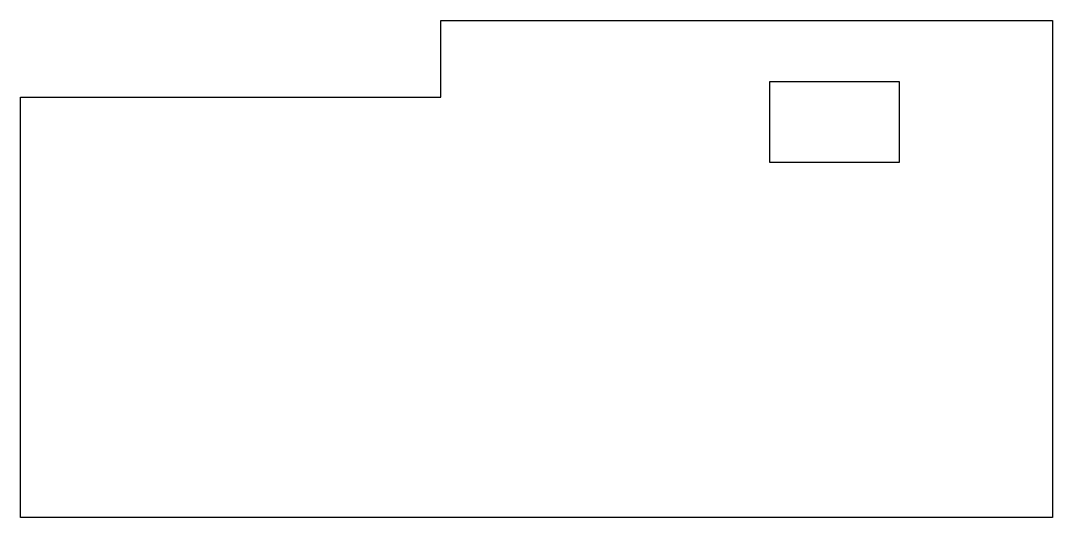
# Model space of a CAD drawing. Header units: millimetres. Extents: x -20 to 115, y -65 to 0.
import ezdxf

# ---------------------------------------------------------------- set-up
doc = ezdxf.new("R2010")
doc.units = ezdxf.units.MM
doc.layers.get('0').update_dxf_attribs({"linetype": 'CONTINUOUS'})

msp = doc.modelspace()

# ---------------------------------------------------------------- linework, layer by layer
for points in [[(115, -65), (-20, -65), (-20, -10), (35, -10), (35, 0), (115, 0)], [(95, -18.5), (95, -8), (78, -8), (78, -18.5)]]:
    msp.add_lwpolyline(points, close=True)

doc.saveas('drawing.dxf')
